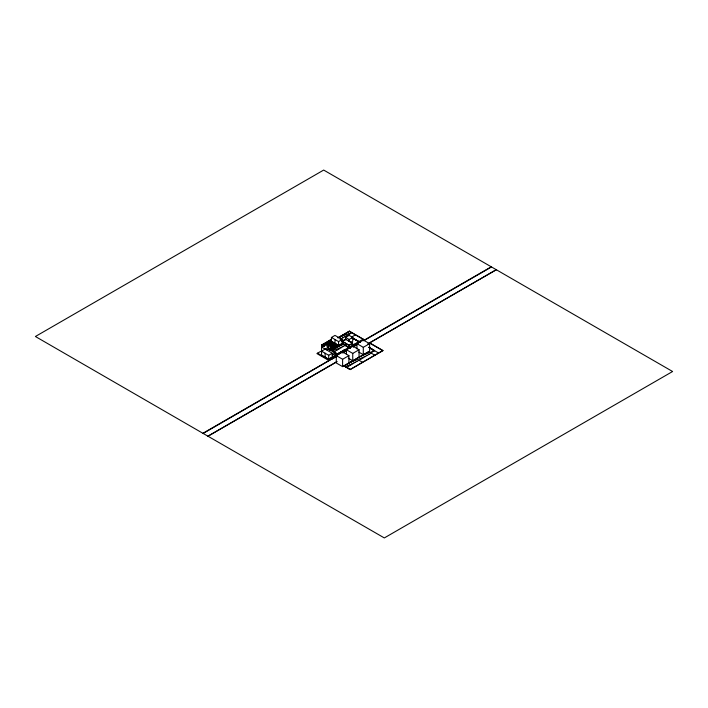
<?xml version="1.0" encoding="UTF-8"?>
<svg xmlns="http://www.w3.org/2000/svg" width="708" height="708" viewBox="0 0 708 708"><rect width="100%" height="100%" fill="white"/><g stroke="black" fill="none" stroke-linecap="round" stroke-linejoin="round"><path stroke-width="1.06" d="M344.477 350.017L346.309 350.885L342.805 352.911M331.424 337.459L338.566 341.583L338.566 345.424L331.424 341.3L331.424 337.459L334.99 335.397L342.132 339.521L342.114 343.371L350.389 348.15M321.733 346.893L321.733 344.902L331.424 339.309M331.424 339.636L321.733 345.23L324.237 346.681M322.521 345.69L330.406 341.141M321.556 350.885L321.556 347.044L325.096 345L328.671 347.062L328.875 349.354L336.76 344.805L329.618 340.353L336.76 344.469L336.76 346.469M327.255 343.867L328.043 343.415M329.618 342.504L330.406 342.044M337.92 337.769L349.38 331.149L364.611 339.937M338.07 337.875L349.548 331.247L338.955 337.459M327.255 344.778L328.831 343.867M329.618 343.415L331.194 342.504M328.831 344.778L329.618 344.318M331.194 343.415L331.981 342.955M328.831 345.69L330.406 344.778M331.194 344.318L332.769 343.415M340.15 339.486L351.734 332.795M330.415 345.69L331.202 345.239M332.778 344.327L333.565 343.876M320.706 351.363L316.892 353.566L328.246 360.115L345.477 350.212M321.556 351.168L328.698 355.283L328.698 359.124L321.556 355.009L321.556 351.168L328.671 347.062M345.663 339.99L345.557 337.424L349.132 335.362L352.699 337.424L352.699 341.265L351 342.247M338.566 341.583L342.132 339.521M330.432 346.61L332.008 345.699M332.795 345.247L334.371 344.336M332.017 346.619L332.804 346.159M334.38 345.256L335.167 344.796L328.831 341.141M326.901 349.929L328.671 348.902L335.813 353.026L332.264 355.071M345.663 339.141L342.132 341.176L349.053 345.185L352.593 343.141L352.593 345.327M336.76 344.469L328.875 349.026L328.875 349.681M329.663 349.124L331.91 347.469L329.654 348.77L329.663 349.734L331.91 348.301L331.91 349.124M355.354 334.884L351.442 337.238M330.724 349.814L330.724 348.982L330.724 349.814L342.114 343.371M345.557 337.424L349.132 339.486L352.699 337.424M331.096 350.469L342.752 343.734M342.92 343.831L331.14 350.823L342.752 343.929L350.221 348.248M333.521 352.071L345.106 345.38M328.698 355.283L332.264 353.23L332.264 357.062M332.264 354.876L335.813 352.832L335.813 355.018L328.246 359.39M346.309 350.796L344.637 349.734L336.442 354.655L334.99 353.823M335.663 354.106L336.442 354.655L348.717 347.469M362.939 339.265L349.053 347.371L349.053 345.185M349.681 347.743L359.496 342.079M363.293 340.035L369.611 343.681L369.611 351.026L342.601 366.629L336.282 362.983L336.282 355.628L342.601 351.982L348.92 355.628L348.92 362.983M345.725 350.31L352.752 346.115L359.071 349.761L359.071 357.115M356.974 348.929L356.974 343.681L363.744 339.911L362.779 339.353M202.984 433.252L336.442 356.204M343.115 352.345L346.309 350.885M353.062 346.601L357.522 344.026M364.443 340.035L491.272 266.81M337.026 361.54L207.904 436.181L203.152 433.446L336.769 356.204M342.805 352.814L346.309 350.699M356.735 344.672L353.071 346.982L356.416 344.955M363.655 340.778L491.432 267.005M336.778 356.389L332.087 359M367.726 343.911L496.184 269.748M208.064 436.181L336.84 361.841M369.523 342.964L496.343 269.748M336.282 355.628L342.601 359.275L348.92 355.628M346.442 353.965L346.442 349.761L352.752 353.407L359.071 349.761M356.974 343.681L363.293 347.327L369.611 343.681M370.744 352.566L374.196 350.566M368.815 347.265L374.532 350.566L370.744 352.849L368.691 351.664L374.824 355.212M346.654 367.302L371.204 353.124M343.911 365.877L350.212 369.514L383.028 350.566L369.691 342.867M336.442 354.655L344.646 349.92L345.982 350.699M347.345 332.618L349.699 333.972M352.372 337.787L360.531 342.486M345.3 333.795L347.655 335.158M351.938 337.627L359.974 342.362L351.947 337.725M368.806 347.363L378.612 353.018M352.221 337.884L360.195 342.486M369.806 348.026L369.302 347.734L374.656 350.832M370.47 348.416L369.965 348.026M370.638 348.513L371.142 348.805M371.311 348.902L371.815 349.186M371.974 349.283L372.479 349.575M372.647 349.672L373.151 349.964M373.32 350.062L373.824 350.345M357.248 342.645L357.885 343.008M343.265 334.973L345.619 336.335M368.85 351.478L370.904 352.664M341.221 336.15L343.575 337.512M354.726 344.097L355.363 344.46M349.132 341.141L352.593 343.141M366.815 352.938L369.169 354.301M339.185 337.327L341.539 338.69M352.203 345.557L352.841 345.92M364.77 354.115L367.125 355.478M341.628 341.141L342.3 341.522M358.779 352.071L363.293 354.673L363.293 347.327M349.681 347.009L350.318 347.371M362.735 355.301L365.089 356.655M342.752 344.026L350.115 348.371M348.566 347.557L349.522 348.115M360.691 356.478L363.045 357.832M340.707 345.203L343.061 346.557M339.592 344.831L340.229 345.194M358.655 357.655L361 359.009M338.672 346.38L341.026 347.743M337.079 346.283L337.707 346.646M344.008 350.283L344.637 350.655M328.043 341.592L328.831 342.044M335.167 346.46L335.973 346.92M356.575 358.85L362.549 362.301M327.255 342.044L334.388 346.168L334.388 347.832L333.592 347.371M336.627 347.557L338.982 348.92M326.468 342.504L333.601 346.628M334.557 347.743L335.185 348.106M341.486 351.743L342.114 352.106M325.68 342.955L326.468 343.415M354.54 360.027L356.885 361.39M334.592 348.734L336.937 350.097M333.601 348.283L332.804 347.823L329.769 349.672M324.884 343.415L332.025 347.531L332.025 349.194M331.22 347.814L332.813 348.743M324.096 343.867L324.884 344.318M348.248 358.159L352.752 360.761L352.752 353.407M330.432 348.274L332.663 349.557M338.964 353.204L339.592 353.566M323.308 344.318L324.096 344.778M352.495 361.204L354.85 362.567M332.548 349.911L334.902 351.274M327.866 347.743L329.769 348.84L329.769 350.504M322.521 344.778L323.308 345.23M327.848 347.849L329.769 349.062M328.671 348.708L335.813 352.832M321.733 344.902L324.255 346.354M350.451 362.39L352.805 363.744M336.61 354.558L334.99 353.628L336.327 354.398M335.265 353.885L336.716 354.717M335.813 355.018L336.442 355.389M321.556 347.044L332.264 353.23M348.416 363.567L350.77 364.921M333.291 356.478L333.919 356.841M346.371 364.744L348.725 366.098M330.769 357.929L331.397 358.301M368.85 351.761L344.079 365.779L350.38 369.611L344.079 365.974M317.52 353.195L328.875 359.752M349.876 331.725L349.38 331.441M341.743 341.106L342.406 341.486M342.406 341.681L341.743 341.194M350.212 369.514L382.86 350.566M382.692 350.566L369.364 342.964M364.611 340.132L349.203 331.238M349.132 339.486L349.132 341.336M345.663 343.424L345.663 345.416M345.504 343.336L345.504 345.327M342.601 359.275L342.601 366.629M334.99 339.521L334.99 343.362M325.122 353.23L325.122 357.062M207.904 436.181L384.32 537.938L672.6 371.505L323.68 170.062L35.4 336.495L203.152 433.446M345.663 339.336L342.132 341.371L349.053 345.38L352.593 343.336L345.663 339.336"/></g></svg>
